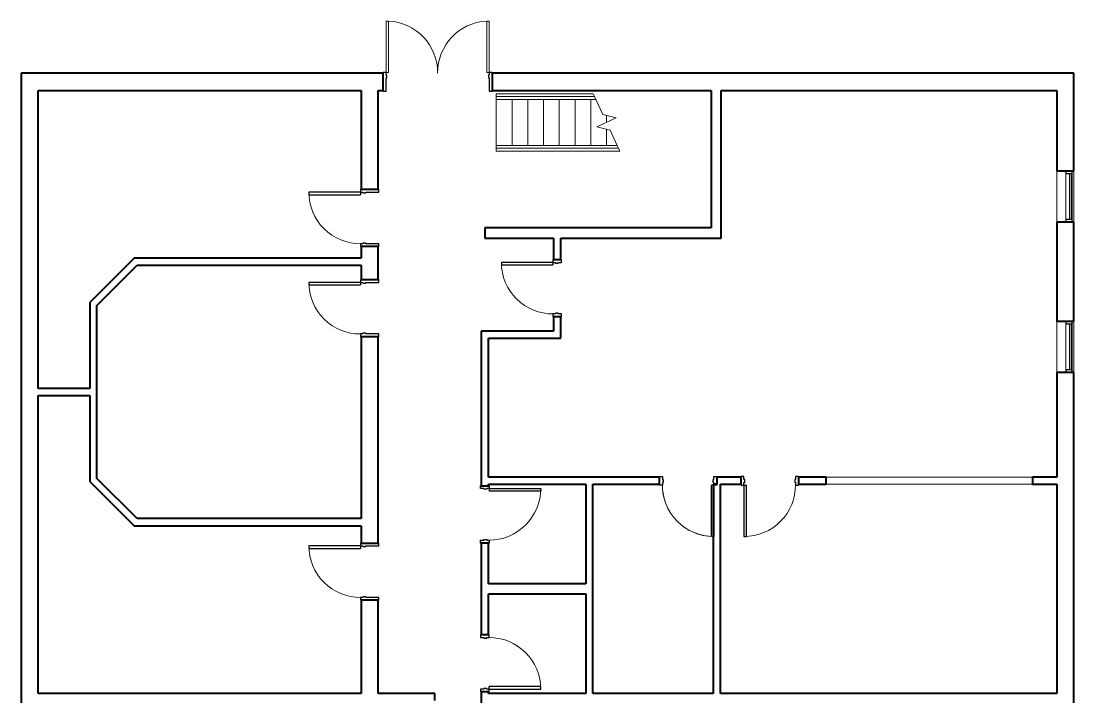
# Model space of a CAD drawing. Header units: inches. Extents: x 48 to 1211, y -748 to 964.
# Drawn here: x 230 to 965, y 492 to 964 of the extents above; entities that cross this region are included whole.
import ezdxf

# ---------------------------------------------------------------- set-up
doc = ezdxf.new("R2010")
doc.units = ezdxf.units.IN
doc.header["$MEASUREMENT"] = 0
for name, color, linetype, lineweight in [('A-DOOR', 31, 'Continuous', 15), ('A-DOOR-FRAM', 31, 'Continuous', 25), ('A-FLOR-HRAL', 11, 'Continuous', 9), ('A-GLAZ-CURT', 52, 'Continuous', 9), ('A-GLAZ-CWMG', 51, 'Continuous', 9), ('A-WALL', 113, 'Continuous', 15), ('I-WALL', 2, 'Continuous', 15), ('S-STRS', 31, 'Continuous', 9), ('S-STRS-MBND', 31, 'Continuous', 9)]:
    doc.layers.add(name, color=color, linetype=linetype, lineweight=lineweight)

# ---------------------------------------------------------------- blocks, each defined once
blk = doc.blocks.new('Door-Single_CE_ - HM Door-2_ HM Frame-5136916-LEVEL 1 Map Export')
at = {"layer": 'A-DOOR'}
for p, q in [((18, 42.5), (16.25, 42.5)), ((16.25, 42.5), (16.25, 6.5)), ((18, 6.5), (18, 42.5)), ((16.25, 6.5), (18, 6.5))]:
    blk.add_line(p, q, dxfattribs=at)
at = {"layer": 'A-DOOR', "lineweight": 25}
for p, q in [((18, 42.5), (16.25, 42.5)), ((16.25, 42.5), (16.25, 6.5)), ((18, 6.5), (18, 42.5)), ((18, 6.5), (16.25, 6.5))]:
    blk.add_line(p, q, dxfattribs=at)
at = {"layer": 'A-DOOR', "lineweight": 9}
blk.add_arc((18, 6.5), 36, 90, 180.5, dxfattribs=at)
blk.add_arc((18, 6.5), 36, 90, 180.5, dxfattribs=at)
blk.add_arc((18, 6.5), 36, 90, 180.5, dxfattribs=at)
blk.add_arc((18, 6.5), 36, 90, 180.5, dxfattribs=at)
at = {"layer": 'A-DOOR-FRAM'}
for p, q in [((-18, 6.5), (-20, 6.5)), ((-20, 6.5), (-20, -6.5)), ((-18, 4.75), (-18, 6.5)), ((-17.5, 4.75), (-18, 4.75)), ((-18, -6.5), (-18, 2.75)), ((-18, 2.75), (-17.5, 2.75)), ((-17.5, 2.75), (-17.5, 4.75)), ((18, 4.75), (17.5, 4.75)), ((17.5, 4.75), (17.5, 2.75)), ((17.5, 2.75), (18, 2.75)), ((20, 6.5), (18, 6.5)), ((18, 6.5), (18, 4.75)), ((18, 2.75), (18, -6.5)), ((20, -6.5), (20, 6.5)), ((-20, -6.5), (-18, -6.5)), ((18, -6.5), (20, -6.5))]:
    blk.add_line(p, q, dxfattribs=at)
blk = doc.blocks.new('Door-Single_CE_ - HM Door-2_ HM Frame-5137187-LEVEL 1 Map Export')
at = {"layer": 'A-DOOR'}
for p, q in [((18, 39), (16.25, 39)), ((16.25, 39), (16.25, 3)), ((18, 3), (18, 39)), ((16.25, 3), (18, 3))]:
    blk.add_line(p, q, dxfattribs=at)
at = {"layer": 'A-DOOR', "lineweight": 25}
for p, q in [((18, 39), (16.25, 39)), ((16.25, 39), (16.25, 3)), ((18, 3), (18, 39)), ((18, 3), (16.25, 3))]:
    blk.add_line(p, q, dxfattribs=at)
at = {"layer": 'A-DOOR', "lineweight": 9}
blk.add_arc((18, 3), 36, 90, 180.5, dxfattribs=at)
blk.add_arc((18, 3), 36, 90, 180.5, dxfattribs=at)
blk.add_arc((18, 3), 36, 90, 180.5, dxfattribs=at)
blk.add_arc((18, 3), 36, 90, 180.5, dxfattribs=at)
at = {"layer": 'A-DOOR-FRAM'}
for p, q in [((-18, 3), (-20, 3)), ((-20, 3), (-20, -3)), ((-18, 1.25), (-18, 3)), ((-17.5, 1.25), (-18, 1.25)), ((-17.5, -0.75), (-17.5, 1.25)), ((18, 1.25), (17.5, 1.25)), ((17.5, 1.25), (17.5, -0.75)), ((20, 3), (18, 3)), ((18, 3), (18, 1.25)), ((20, -3), (20, 3)), ((-20, -3), (-18, -3)), ((-18, -3), (-18, -0.75)), ((-18, -0.75), (-17.5, -0.75)), ((17.5, -0.75), (18, -0.75)), ((18, -0.75), (18, -3)), ((18, -3), (20, -3))]:
    blk.add_line(p, q, dxfattribs=at)
blk = doc.blocks.new('Door-Single_CE_ - HM Door-2_ HM Frame-V2-LEVEL 1 Map Export')
at = {"layer": 'A-DOOR'}
for p, q in [((16.25, -39), (16.25, -3)), ((16.25, -3), (17.5, -3)), ((17.5, -39), (16.25, -39))]:
    blk.add_line(p, q, dxfattribs=at)
at = {"layer": 'A-DOOR', "lineweight": 25}
for p, q in [((16.25, -39), (16.25, -3)), ((18, -3), (16.25, -3)), ((18, -3), (18, -39)), ((18, -39), (16.25, -39))]:
    blk.add_line(p, q, dxfattribs=at)
at = {"layer": 'A-DOOR', "lineweight": 9}
for end in [269.20091, 269.20091, 270, 270]:
    blk.add_arc((18, -3), 36, 179.5, end, dxfattribs=at)
at = {"layer": 'A-DOOR-FRAM'}
for p, q in [((-20, 3), (-18, 3)), ((-20, -3), (-20, 3)), ((-18, 3), (-18, 0.75)), ((-18, 0.75), (-17.5, 0.75)), ((-17.5, 0.75), (-17.5, -1.25)), ((17.5, 0.75), (18, 0.75)), ((17.5, -1.25), (17.5, 0.75)), ((18, 3), (20, 3)), ((18, 0.75), (18, 3)), ((20, 3), (20, -3)), ((-18, -3), (-20, -3)), ((-18, -1.25), (-18, -3)), ((-17.5, -1.25), (-18, -1.25)), ((18, -1.25), (17.5, -1.25)), ((18, -3), (18, -1.25)), ((20, -3), (18, -3))]:
    blk.add_line(p, q, dxfattribs=at)
blk = doc.blocks.new('Door-Double_CE_ - HM Door-2_ HM Frame-5139198-LEVEL 1 Map Export')
at = {"layer": 'A-DOOR'}
for p, q in [((-34.25, 42.5), (-36, 42.5)), ((-36, 42.5), (-36, 6.5)), ((-34.25, 6.5), (-34.25, 42.5)), ((36, 42.5), (34.25, 42.5)), ((34.25, 42.5), (34.25, 6.5)), ((36, 6.5), (36, 42.5)), ((-36, 6.5), (-34.25, 6.5)), ((34.25, 6.5), (36, 6.5))]:
    blk.add_line(p, q, dxfattribs=at)
at = {"layer": 'A-DOOR', "lineweight": 9}
for centre, start, end in [((-36, 6.5), 359.5, 87.20317), ((36, 6.5), 92.78611, 180.5)]:
    blk.add_arc(centre, 36, start, end, dxfattribs=at)
at = {"layer": 'A-DOOR-FRAM'}
for p, q in [((-36, 6.5), (-38, 6.5)), ((-38, 6.5), (-38, -6.5)), ((-36, 4.75), (-36, 6.5)), ((-35.5, 4.75), (-36, 4.75)), ((-36, -6.5), (-36, 2.75)), ((-36, 2.75), (-35.5, 2.75)), ((-35.5, 2.75), (-35.5, 4.75)), ((36, 4.75), (35.5, 4.75)), ((35.5, 4.75), (35.5, 2.75)), ((35.5, 2.75), (36, 2.75)), ((38, 6.5), (36, 6.5)), ((36, 6.5), (36, 4.75)), ((36, 2.75), (36, -6.5)), ((38, -6.5), (38, 6.5)), ((-38, -6.5), (-36, -6.5)), ((36, -6.5), (38, -6.5))]:
    blk.add_line(p, q, dxfattribs=at)
blk = doc.blocks.new('Railing - Railing-5139451-LEVEL 1 Map Export')
at = {"layer": 'A-FLOR-HRAL'}
for p, q in [((561.63, 877.55), (646.09, 877.55)), ((561.63, 875.55), (561.63, 877.55)), ((561.63, 875.55), (647.02, 875.55)), ((647.02, 875.55), (646.09, 877.55))]:
    blk.add_line(p, q, dxfattribs=at)
blk = doc.blocks.new('Railing - Railing-5139455-LEVEL 1 Map Export')
at = {"layer": 'A-FLOR-HRAL'}
for p, q in [((561.63, 911.55), (630.23, 911.55)), ((561.63, 909.55), (561.63, 911.55)), ((561.63, 909.55), (631.16, 909.55)), ((631.16, 909.55), (630.23, 911.55))]:
    blk.add_line(p, q, dxfattribs=at)
blk = doc.blocks.new('Door-Single_CE_ - HM Door-2_ HM Frame-5137074-LEVEL 1 Map Export')
at = {"layer": 'A-DOOR'}
for p, q in [((16.25, -39), (16.25, -3)), ((16.25, -3), (18, -3)), ((18, -3), (18, -39)), ((18, -39), (16.25, -39))]:
    blk.add_line(p, q, dxfattribs=at)
at = {"layer": 'A-DOOR', "lineweight": 25}
for p, q in [((16.25, -39), (16.25, -3)), ((18, -3), (16.25, -3)), ((18, -3), (18, -39)), ((18, -39), (16.25, -39))]:
    blk.add_line(p, q, dxfattribs=at)
at = {"layer": 'A-DOOR', "lineweight": 9}
blk.add_arc((18, -3), 36, 179.5, 270, dxfattribs=at)
blk.add_arc((18, -3), 36, 179.5, 270, dxfattribs=at)
blk.add_arc((18, -3), 36, 179.5, 270, dxfattribs=at)
blk.add_arc((18, -3), 36, 179.5, 270, dxfattribs=at)
at = {"layer": 'A-DOOR-FRAM'}
for p, q in [((-20, 3), (-18, 3)), ((-20, -3), (-20, 3)), ((-18, 3), (-18, 0.75)), ((-18, 0.75), (-17.5, 0.75)), ((-17.5, 0.75), (-17.5, -1.25)), ((17.5, 0.75), (18, 0.75)), ((17.5, -1.25), (17.5, 0.75)), ((18, 3), (20, 3)), ((18, 0.75), (18, 3)), ((20, 3), (20, -3)), ((-18, -3), (-20, -3)), ((-18, -1.25), (-18, -3)), ((-17.5, -1.25), (-18, -1.25)), ((18, -1.25), (17.5, -1.25)), ((18, -3), (18, -1.25)), ((20, -3), (18, -3))]:
    blk.add_line(p, q, dxfattribs=at)
blk = doc.blocks.new('System Panel - zGlazed-5153015-LEVEL 1 Map Export')
at = {"layer": 'A-GLAZ-CURT', "lineweight": 15}
for p, q in [((16, 1.5), (-16, 1.5)), ((-16, 1.5), (-16, 0.5)), ((-16, 0.5), (16, 0.5)), ((16, 0.5), (16, 1.5))]:
    blk.add_line(p, q, dxfattribs=at)
blk = doc.blocks.new('Rectangular Mullion - 4 1_2_ x 2_ Rectangular_CE_-5151717-LEVEL 1 Map Export')
at = {"layer": 'A-GLAZ-CWMG'}
for p, q in [((959.38, 825.84), (959.38, 857.84)), ((963.88, 825.84), (963.88, 857.84))]:
    blk.add_line(p, q, dxfattribs=at)
blk = doc.blocks.new('Rectangular Mullion - 4 1_2_ x 2_ Rectangular_CE_-5153016-LEVEL 1 Map Export')
at = {"layer": 'A-GLAZ-CWMG', "lineweight": 25}
for p, q in [((-2, 2.25), (0, 2.25)), ((-2, -2.25), (-2, 2.25)), ((0, 2.25), (0, -2.25)), ((0, -2.25), (-2, -2.25))]:
    blk.add_line(p, q, dxfattribs=at)
blk = doc.blocks.new('Rectangular Mullion - 4 1_2_ x 2_ Rectangular_CE_-5153017-LEVEL 1 Map Export')
at = {"layer": 'A-GLAZ-CWMG', "lineweight": 25}
for p, q in [((0, 2.25), (-2, 2.25)), ((-2, 2.25), (-2, -2.25)), ((0, -2.25), (0, 2.25)), ((-2, -2.25), (0, -2.25))]:
    blk.add_line(p, q, dxfattribs=at)

msp = doc.modelspace()

# ---------------------------------------------------------------- linework, layer by layer
at = {"layer": 'A-WALL', "lineweight": 40}
for p, q in [((229.63, 927.84), (229.63, -4.16)), ((482.63, 927.84), (229.63, 927.84)), ((482.63, 915.84), (482.63, 927.84)), ((965.13, 927.84), (558.63, 927.84)), ((558.63, 927.84), (558.63, 915.84)), ((965.13, 859.84), (965.13, 927.84)), ((241.63, 707.84), (241.63, 915.84)), ((241.63, 915.84), (467.13, 915.84)), ((467.13, 915.84), (467.13, 846.84)), ((479.13, 915.84), (482.63, 915.84)), ((479.13, 846.84), (479.13, 915.84)), ((558.63, 915.84), (711.63, 915.84)), ((718.63, 915.84), (953.13, 915.84)), ((953.13, 915.84), (953.13, 859.84)), ((953.13, 859.84), (965.13, 859.84)), ((467.13, 846.84), (479.13, 846.84)), ((953.13, 823.84), (953.13, 754.84)), ((965.13, 823.84), (953.13, 823.84)), ((965.13, 754.84), (965.13, 823.84)), ((467.13, 806.84), (467.13, 798.84)), ((479.13, 806.84), (467.13, 806.84)), ((479.13, 783.84), (479.13, 806.84)), ((467.13, 793.84), (467.13, 783.84)), ((467.13, 783.84), (479.13, 783.84)), ((953.13, 754.84), (965.13, 754.84)), ((467.13, 743.84), (467.13, 616.84)), ((479.13, 743.84), (467.13, 743.84)), ((479.13, 599.84), (479.13, 743.84)), ((953.13, 718.84), (953.13, 645.84)), ((965.13, 718.84), (953.13, 718.84)), ((965.13, 358.34), (965.13, 718.84)), ((241.63, 494.84), (241.63, 702.84)), ((953.13, 640.84), (953.13, 494.84)), ((467.13, 611.84), (467.13, 599.84)), ((467.13, 599.84), (479.13, 599.84)), ((467.13, 559.84), (467.13, 494.84)), ((479.13, 559.84), (467.13, 559.84)), ((479.13, 494.84), (479.13, 559.84))]:
    msp.add_line(p, q, dxfattribs=at)
at = {"layer": 'A-WALL'}
for p, q in [((953.13, 823.84), (953.13, 859.84)), ((965.13, 859.84), (965.13, 823.84)), ((953.13, 718.84), (953.13, 754.84)), ((965.13, 754.84), (965.13, 718.84))]:
    msp.add_line(p, q, dxfattribs=at)
at = {"layer": 'I-WALL', "lineweight": 40}
for p, q in [((711.63, 915.84), (711.63, 819.84)), ((718.63, 812.84), (718.63, 915.84)), ((711.63, 819.84), (553.63, 819.84)), ((553.63, 819.84), (553.63, 812.84)), ((553.63, 812.84), (601.63, 812.84)), ((601.63, 812.84), (601.63, 797.84)), ((606.63, 812.84), (718.63, 812.84)), ((606.63, 797.84), (606.63, 812.84)), ((308.63, 798.84), (277.63, 767.84)), ((467.13, 798.84), (308.63, 798.84)), ((601.63, 797.84), (606.63, 797.84)), ((282.63, 765.77), (310.7, 793.84)), ((310.7, 793.84), (467.13, 793.84)), ((277.63, 767.84), (277.63, 707.84)), ((282.63, 644.91), (282.63, 765.77)), ((601.63, 757.84), (601.63, 747.84)), ((606.63, 757.84), (601.63, 757.84)), ((606.63, 742.84), (606.63, 757.84)), ((601.63, 747.84), (551.13, 747.84)), ((551.13, 747.84), (551.13, 639.84)), ((556.13, 742.84), (606.63, 742.84)), ((556.13, 645.84), (556.13, 742.84)), ((277.63, 707.84), (241.63, 707.84)), ((241.63, 702.84), (277.63, 702.84)), ((277.63, 702.84), (277.63, 642.84)), ((277.63, 642.84), (308.63, 611.84)), ((310.7, 616.84), (282.63, 644.91)), ((675.63, 645.84), (556.13, 645.84)), ((556.13, 640.84), (624.13, 640.84)), ((556.13, 639.84), (556.13, 640.84)), ((624.13, 640.84), (624.13, 571.34)), ((629.13, 640.84), (675.63, 640.84)), ((629.13, 494.84), (629.13, 640.84)), ((675.63, 640.84), (675.63, 645.84)), ((713.13, 640.84), (713.13, 494.84)), ((715.63, 640.84), (713.13, 640.84)), ((732.63, 645.84), (715.63, 645.84)), ((715.63, 645.84), (715.63, 640.84)), ((718.13, 640.84), (732.63, 640.84)), ((718.13, 494.84), (718.13, 640.84)), ((732.63, 640.84), (732.63, 645.84)), ((792.13, 645.84), (772.63, 645.84)), ((772.63, 645.84), (772.63, 640.84)), ((772.63, 640.84), (792.13, 640.84)), ((792.13, 640.84), (792.13, 645.84)), ((953.13, 645.84), (936.13, 645.84)), ((936.13, 645.84), (936.13, 640.84)), ((936.13, 640.84), (953.13, 640.84)), ((551.13, 639.84), (556.13, 639.84)), ((308.63, 611.84), (467.13, 611.84)), ((467.13, 616.84), (310.7, 616.84)), ((551.13, 599.84), (551.13, 535.84)), ((556.13, 599.84), (551.13, 599.84)), ((556.13, 571.34), (556.13, 599.84)), ((624.13, 571.34), (556.13, 571.34)), ((556.13, 564.34), (624.13, 564.34)), ((556.13, 535.84), (556.13, 564.34)), ((624.13, 564.34), (624.13, 494.84)), ((551.13, 535.84), (556.13, 535.84)), ((467.13, 494.84), (241.63, 494.84)), ((518.63, 494.84), (479.13, 494.84)), ((518.63, 489.84), (518.63, 494.84)), ((551.13, 495.84), (551.13, 462.84)), ((556.13, 495.84), (551.13, 495.84)), ((556.13, 494.84), (556.13, 495.84)), ((624.13, 494.84), (556.13, 494.84)), ((713.13, 494.84), (629.13, 494.84)), ((953.13, 494.84), (718.13, 494.84))]:
    msp.add_line(p, q, dxfattribs=at)
at = {"layer": 'I-WALL'}
for p, q in [((792.13, 645.84), (936.13, 645.84)), ((936.13, 640.84), (792.13, 640.84))]:
    msp.add_line(p, q, dxfattribs=at)
at = {"layer": 'S-STRS'}
for p, q in [((561.63, 913.55), (561.63, 911.55)), ((561.63, 913.55), (629.3, 913.55)), ((561.63, 909.55), (561.63, 877.55)), ((572.63, 909.55), (572.63, 877.55)), ((583.63, 909.55), (583.63, 877.55)), ((594.63, 909.55), (594.63, 877.55)), ((605.63, 909.55), (605.63, 877.55)), ((616.63, 909.55), (616.63, 877.55)), ((627.63, 909.55), (627.63, 877.55)), ((638.63, 898.37), (638.63, 893.55)), ((638.63, 888.73), (638.63, 877.55)), ((561.63, 875.55), (561.63, 873.55)), ((561.63, 873.55), (647.95, 873.55))]:
    msp.add_line(p, q, dxfattribs=at)
at = {"layer": 'S-STRS-MBND'}
for p, q in [((630.23, 911.55), (629.3, 913.55)), ((636.09, 898.99), (631.16, 909.55)), ((645.42, 896.72), (636.09, 898.99)), ((631.83, 890.38), (645.42, 896.72)), ((641.16, 888.11), (631.83, 890.38)), ((646.09, 877.55), (641.16, 888.11)), ((647.95, 873.55), (647.02, 875.55))]:
    msp.add_line(p, q, dxfattribs=at)

# ---------------------------------------------------------------- block references
at = {"layer": 'A-DOOR'}
msp.add_blockref('Door-Double_CE_ - HM Door-2_ HM Frame-5139198-LEVEL 1 Map Export', (520.63, 921.84), dxfattribs=at)
at = {"layer": 'A-DOOR', "lineweight": 9}
for name, p, rotation in [('Door-Single_CE_ - HM Door-2_ HM Frame-5136916-LEVEL 1 Map Export', (473.13, 826.84), 89.99999999999991), ('Door-Single_CE_ - HM Door-2_ HM Frame-5137187-LEVEL 1 Map Export', (604.13, 777.84), 89.99999999999989), ('Door-Single_CE_ - HM Door-2_ HM Frame-5136916-LEVEL 1 Map Export', (473.13, 763.84), 89.99999999999991), ('Door-Single_CE_ - HM Door-2_ HM Frame-5137187-LEVEL 1 Map Export', (752.63, 643.34), 180), ('Door-Single_CE_ - HM Door-2_ HM Frame-5137074-LEVEL 1 Map Export', (553.63, 619.84), 89.99999999999991), ('Door-Single_CE_ - HM Door-2_ HM Frame-5136916-LEVEL 1 Map Export', (473.13, 579.84), 89.99999999999991), ('Door-Single_CE_ - HM Door-2_ HM Frame-5137187-LEVEL 1 Map Export', (553.63, 515.84), 269.9999999999999)]:
    msp.add_blockref(name, p, dxfattribs=dict(at, rotation=rotation))
msp.add_blockref('Door-Single_CE_ - HM Door-2_ HM Frame-V2-LEVEL 1 Map Export', (695.63, 643.34), dxfattribs=at)
at = {"layer": 'A-FLOR-HRAL'}
for name in ['Railing - Railing-5139455-LEVEL 1 Map Export', 'Railing - Railing-5139451-LEVEL 1 Map Export']:
    msp.add_blockref(name, (0, 0), dxfattribs=at)
at = {"layer": 'A-GLAZ-CURT'}
for p, rotation in [((961.63, 841.84), 269.9999999999998), ((961.63, 736.84), 269.9999999999999)]:
    msp.add_blockref('System Panel - zGlazed-5153015-LEVEL 1 Map Export', p, dxfattribs=dict(at, rotation=rotation))
at = {"layer": 'A-GLAZ-CWMG'}
for p, rotation in [((961.63, 859.84), 89.99999999999984), ((961.63, 754.84), 89.99999999999989)]:
    msp.add_blockref('Rectangular Mullion - 4 1_2_ x 2_ Rectangular_CE_-5153017-LEVEL 1 Map Export', p, dxfattribs=dict(at, rotation=rotation))
for p in [(0, 0), (0, -105)]:
    msp.add_blockref('Rectangular Mullion - 4 1_2_ x 2_ Rectangular_CE_-5151717-LEVEL 1 Map Export', p, dxfattribs=at)
at = {"layer": 'A-GLAZ-CWMG', "extrusion": (0, 0, -1)}
for p, rotation in [((-961.63, 823.84), 270.0000000000002), ((-961.63, 718.84), 270.0000000000001)]:
    msp.add_blockref('Rectangular Mullion - 4 1_2_ x 2_ Rectangular_CE_-5153016-LEVEL 1 Map Export', p, dxfattribs=dict(at, rotation=rotation))

doc.saveas('drawing.dxf')
